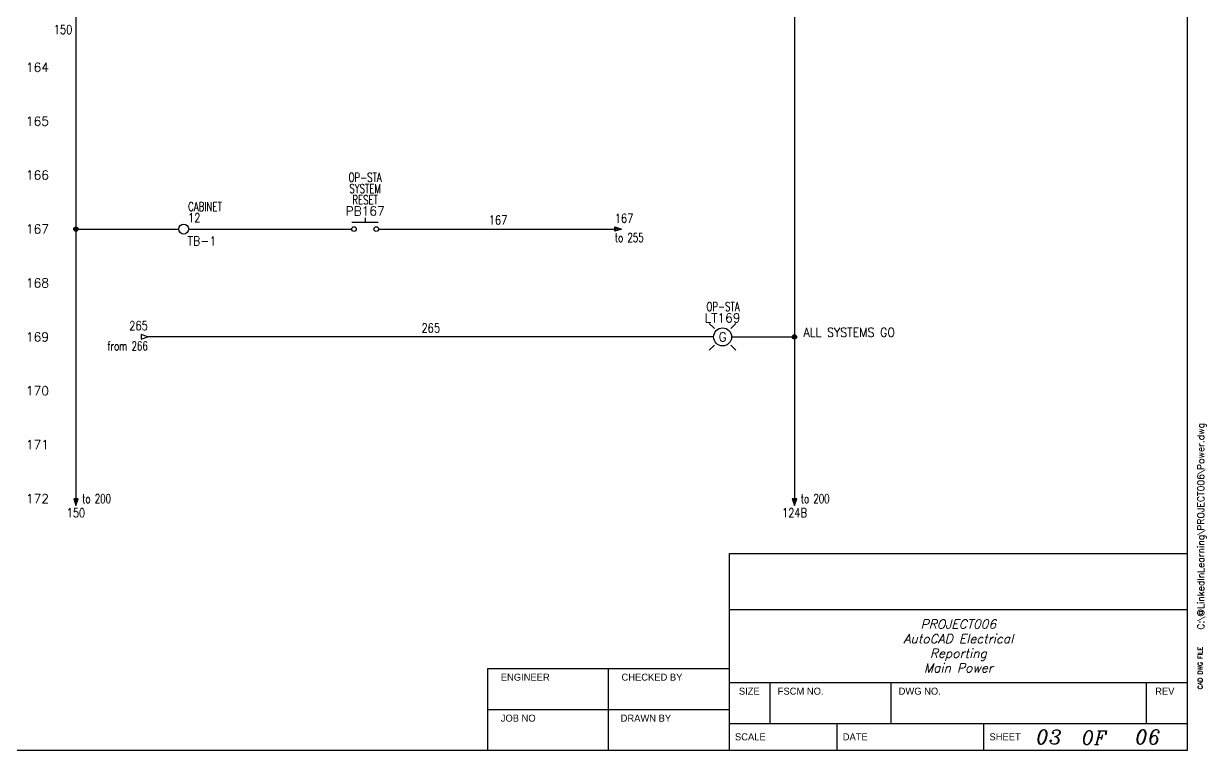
# Model space of a CAD drawing. Header units: inches. Extents: x 0 to 33.7, y 0 to 22.4.
# Drawn here: x 17.27 to 33.73, y 0 to 10.11 of the extents above; entities that cross this region are included whole.
import ezdxf
from ezdxf.enums import TextEntityAlignment as Align

# ---------------------------------------------------------------- set-up
doc = ezdxf.new("R2010")
doc.units = ezdxf.units.IN
doc.header["$MEASUREMENT"] = 0
for name, color, linetype in [('DESC', 1, 'Continuous'), ('LOC', 8, 'Continuous'), ('MISC', 5, 'Continuous'), ('SYMS', 7, 'Continuous'), ('TAGS', 5, 'Continuous'), ('TERMS', 6, 'Continuous'), ('TITLE', 7, 'Continuous'), ('WHT_16AWG', 7, 'Continuous'), ('WIRENO', 3, 'Continuous'), ('WIREREF', 52, 'Continuous'), ('WIREREF_DEST', 3, 'Continuous'), ('XREF', 7, 'Continuous')]:
    doc.layers.add(name, color=color, linetype=linetype)
doc.styles.add('ITALIC', font='ITALIC')
doc.styles.add('SIMPLEX', font='SIMPLEX')
doc.styles.add('WD', font='romans.shx')

# ---------------------------------------------------------------- blocks, each defined once
blk = doc.blocks.new('ACADE D Titleblock')
for p, q in [((33.469, 0), (33.469, 22.427)), ((33.469, 0), (33.469, 22.427)), ((27.094, 2.737), (33.469, 2.737)), ((27.094, 0), (27.094, 2.737)), ((27.094, 1.957), (33.469, 1.957)), ((23.734, 1.14), (27.094, 1.14)), ((23.734, 0), (23.734, 1.14)), ((25.414, 0), (25.414, 1.14)), ((27.094, 0.945), (33.469, 0.945)), ((27.664, 0.375), (27.664, 0.945)), ((29.344, 0.375), (29.344, 0.945)), ((32.899, 0.375), (32.899, 0.945)), ((23.734, 0.57), (27.094, 0.57)), ((27.094, 0.375), (33.469, 0.375)), ((28.594, 0), (28.594, 0.375)), ((30.635, 0), (30.635, 0.375)), ((0, 0), (33.469, 0))]:
    blk.add_line(p, q)
for s, p in [('ENGINEER', (23.913, 0.969)), ('CHECKED BY', (25.593, 0.969)), ('SIZE', (27.226, 0.774)), ('FSCM NO.', (27.767, 0.774)), ('DWG NO.', (29.45, 0.774)), ('REV', (33.02, 0.774)), ('JOB NO', (23.913, 0.399)), ('DRAWN BY', (25.581, 0.399)), ('SCALE', (27.172, 0.139)), ('DATE', (28.672, 0.139)), ('SHEET', (30.714, 0.139))]:
    blk.add_text(s, height=0.0975).set_placement(p)
at = {"layer": 'TITLE', "style": 'SIMPLEX'}
blk.add_text('CAD DWG FILE', height=0.0625, rotation=90, dxfattribs=at).set_placement((33.677, 0.849))
at = {"layer": 'TITLE', "style": 'ITALIC'}
blk.add_text('OF', height=0.1875, dxfattribs=at).set_placement((32.173, 0.176), align=Align.MIDDLE_CENTER)
at = {"layer": 'TITLE', "style": 'SIMPLEX'}
blk.add_attdef('CAD#', (33.701, 1.677), '', height=0.0938, rotation=90, dxfattribs=at)
at = {"layer": 'TITLE', "style": 'ITALIC'}
for tag, height, p in [('TITLE#1', 0.125, (30.281, 1.755)), ('TITLE#2', 0.125, (30.281, 1.552)), ('TITLE#3', 0.125, (30.281, 1.35)), ('TITLE#4', 0.125, (30.281, 1.147)), ('DWG#', 0.2, (31.121, 0.66)), ('SH#', 0.2, (31.541, 0.187)), ('SHTS', 0.2, (32.92, 0.187))]:
    blk.add_attdef(tag, text='', height=height, dxfattribs=at).set_placement(p, align=Align.MIDDLE_CENTER)
at = {"layer": 'TITLE'}
for tag, p, style in [('ENGINEER', (24.406, 0.664), 'ITALIC'), ('CHKDBY', (26.023, 0.664), 'ITALIC'), ('JOB#', (24.632, 0.092), 'ITALIC'), ('DRAWNBY', (26.093, 0.092), 'ITALIC'), ('SCALE', (27.742, 0.139), 'SIMPLEX'), ('DATE', (29.152, 0.139), 'SIMPLEX')]:
    blk.add_attdef(tag, p, '', height=0.0975, dxfattribs=dict(at, style=style))
at = {"layer": 'TITLE', "flags": 9}
blk.add_attdef('WD_TB', (27.182, -0.207), '', height=0.125, dxfattribs=at)
blk = doc.blocks.new('WDDOT')
for radius in [0.03, 0.0187, 0.00929]:
    blk.add_circle((0, 0), radius)
blk = doc.blocks.new('HLT1G')
for p, q in [((-0.115, 0.115), (-0.186, 0.186)), ((0.115, 0.115), (0.186, 0.186)), ((-0.115, -0.115), (-0.186, -0.186)), ((0.115, -0.115), (0.186, -0.186))]:
    blk.add_line(p, q)
blk.add_circle((0, 0), 0.125)
at = {"style": 'WD', "width": 0.7}
for tag, p in [('INST', (0.006, 0.528)), ('LOC', (0.006, 0.359))]:
    blk.add_attdef(tag, text='', height=0.125, dxfattribs=at).set_placement(p, align=Align.CENTER)
at = {"style": 'WD'}
blk.add_attdef('TAG1', text='', height=0.125, dxfattribs=at).set_placement((0, 0.202), align=Align.CENTER)
at = {"style": 'WD', "flags": 9}
blk.add_attdef('FAMILY', text='', height=0.01, dxfattribs=at).set_placement((-0.005, 0.161), align=Align.CENTER)
at = {"style": 'WD'}
blk.add_attdef('COLOR', text='', height=0.125, dxfattribs=at).set_placement((0, 0), align=Align.MIDDLE)
at = {"style": 'WD', "flags": 1}
for tag, p in [('X4TERM01', (-0.125, 0)), ('X1TERM02', (0.125, 0))]:
    blk.add_attdef(tag, p, '', height=0.0125, dxfattribs=at)
at = {"linetype": 'Continuous', "style": 'WD', "flags": 9}
blk.add_attdef('ASSYCODE', text='', height=0.01, dxfattribs=at).set_placement((-0.003, 0.096), align=Align.CENTER)
at = {"linetype": 'Continuous', "style": 'WD', "flags": 1}
for tag, p in [('MFG', (0, 0.121)), ('CAT', (0, 0.14))]:
    blk.add_attdef(tag, text='', height=0.01, dxfattribs=at).set_placement(p, align=Align.MIDDLE)
at = {"style": 'WD'}
for tag, p, width in [('DESC1', (1.125, 0), 0.9), ('WDTAGALT', (1.125, -0.312), 0.7)]:
    blk.add_attdef(tag, p, '', height=0.125, dxfattribs=dict(at, width=width))
at = {"linetype": 'Continuous', "style": 'WD', "flags": 8}
blk.add_attdef('TERM01', text='', height=0.125, dxfattribs=at).set_placement((-0.175, -0.031), align=Align.TOP_RIGHT)
blk.add_attdef('TERM02', text='', height=0.125, dxfattribs=at).set_placement((0.175, -0.031), align=Align.TOP_LEFT)
at = {"style": 'WD', "width": 0.9}
blk.add_attdef('DESC2', text='', height=0.125, dxfattribs=at).set_placement((1.125, -0.031), align=Align.TOP_LEFT)
blk = doc.blocks.new('HPB11')
for p, q in [((-0.185, 0.094), (0.18, 0.094)), ((0, 0.156), (0, 0.094))]:
    blk.add_line(p, q)
for centre in [(-0.155, 0), (0.155, 0)]:
    blk.add_circle(centre, 0.0322)
at = {"style": 'WD', "width": 0.7}
for tag, p in [('INST', (0, 0.826)), ('LOC', (0, 0.656)), ('DESC1', (0, 0.5)), ('DESC2', (0, 0.344)), ('XREF', (0, -0.219))]:
    blk.add_attdef(tag, text='', height=0.125, dxfattribs=at).set_placement(p, align=Align.CENTER)
at = {"style": 'WD'}
blk.add_attdef('TAG1', text='', height=0.125, dxfattribs=at).set_placement((0, 0.188), align=Align.CENTER)
for tag, p in [('X2LINK', (0, 0.219)), ('X8LINK', (0, 0))]:
    blk.add_attdef(tag, p, '', height=0.01, dxfattribs=at)
for tag, p, height, flags in [('X4TERM01', (-0.188, 0), 0.0125, 1), ('X1TERM02', (0.188, 0), 0.0125, 1), ('FAMILY', (0.205, 0.152), 0.01, 9), ('CONTACT', (0.205, 0.136), 0.01, 1)]:
    blk.add_attdef(tag, p, '', height=height, dxfattribs=dict(at, flags=flags))
at = {"linetype": 'Continuous', "style": 'WD', "flags": 9}
for tag, p in [('ASSYCODE', (0.23, 0.071)), ('MFG', (0.228, 0.089)), ('CAT', (0.23, 0.108))]:
    blk.add_attdef(tag, text='', height=0.01, dxfattribs=at).set_placement(p, align=Align.CENTER)
at = {"linetype": 'Continuous', "style": 'WD', "flags": 8}
blk.add_attdef('TERM01', text='', height=0.125, dxfattribs=at).set_placement((-0.25, -0.031), align=Align.TOP_RIGHT)
blk.add_attdef('TERM02', text='', height=0.125, dxfattribs=at).set_placement((0.25, -0.031), align=Align.TOP_LEFT)
blk = doc.blocks.new('HA1S4')
for points in [[(0, 0), (-0.031, 0), (0, -0.094), (0.031, 0), (0, 0)], [(0.016, -0.011), (-0.016, -0.011), (0, -0.058), (0.016, -0.011)]]:
    blk.add_lwpolyline(points)
at = {"style": 'WD', "width": 0.7}
for tag, p in [('DESC1', (0.088, 0.113)), ('XREF', (0.088, -0.062))]:
    blk.add_attdef(tag, p, '', height=0.125, dxfattribs=at)
at = {"style": 'WD', "flags": 1}
for tag, p in [('X2TERM01', (0, 0)), ('SIGCODE', (0.035, -0.083))]:
    blk.add_attdef(tag, p, '', height=0.01, dxfattribs=at)
at = {"style": 'WD', "width": 0.8, "flags": 8}
blk.add_attdef('WIRENO', text='', height=0.125, dxfattribs=at).set_placement((0, -0.259), align=Align.CENTER)
blk = doc.blocks.new('HA1S1')
for points in [[(0, 0), (0, 0.031), (0.094, 0), (0, -0.031), (0, 0)], [(0.011, 0.016), (0.011, -0.016), (0.058, 0), (0.011, 0.016)]]:
    blk.add_lwpolyline(points)
at = {"style": 'WD', "width": 0.8, "flags": 8}
blk.add_attdef('WIRENO', (0, 0.087), '', height=0.125, dxfattribs=at)
at = {"style": 'WD', "flags": 1}
for tag, p in [('SIGCODE', (-0.02, 0.047)), ('X4TERM01', (0, 0))]:
    blk.add_attdef(tag, p, '', height=0.01, dxfattribs=at)
at = {"style": 'WD', "width": 0.7}
for tag, p in [('XREF', (0, -0.181)), ('DESC1', (0, -0.356))]:
    blk.add_attdef(tag, p, '', height=0.125, dxfattribs=at)
blk = doc.blocks.new('HA1D3')
blk.add_lwpolyline([(-0.094, 0), (-0.094, -0.031), (0, 0), (-0.094, 0.031), (-0.094, 0)])
at = {"style": 'WD', "width": 0.8, "flags": 8}
blk.add_attdef('WIRENO', text='', height=0.125, dxfattribs=at).set_placement((0, 0.094), align=Align.RIGHT)
at = {"style": 'WD', "flags": 1}
blk.add_attdef('SIGCODE', text='', height=0.01, dxfattribs=at).set_placement((-0.02, 0.047), align=Align.RIGHT)
blk.add_attdef('X1TERM01', (0, 0), '', height=0.01, dxfattribs=at)
at = {"style": 'WD', "width": 0.7}
for tag, p in [('XREF', (0, -0.188)), ('DESC1', (0, -0.375))]:
    blk.add_attdef(tag, text='', height=0.125, dxfattribs=at).set_placement(p, align=Align.RIGHT)
blk = doc.blocks.new('WD_WNV')
at = {"linetype": 'Continuous', "style": 'WD', "width": 0.8}
blk.add_attdef('WIRENO', text='', height=0.125, dxfattribs=at).set_placement((-0.05, 0), align=Align.MIDDLE_RIGHT)
at = {"style": 'WD', "flags": 1}
for tag, p in [('W01USER', (-0.062, 0.094)), ('W02USER', (-0.062, 0.086)), ('W03USER', (-0.062, 0.078)), ('W04USER', (-0.062, 0.07)), ('W05USER', (-0.062, 0.062)), ('W06USER', (-0.062, 0.055)), ('W07USER', (-0.062, 0.047)), ('W08USER', (-0.062, 0.039)), ('W09USER', (-0.062, 0.031)), ('W10USER', (-0.062, 0.023))]:
    blk.add_attdef(tag, text='', height=0.005, dxfattribs=at).set_placement(p, align=Align.CENTER)
blk = doc.blocks.new('WD_WNH')
at = {"linetype": 'Continuous', "style": 'WD', "width": 0.8}
blk.add_attdef('WIRENO', text='', height=0.125, dxfattribs=at).set_placement((0, 0.062), align=Align.CENTER)
at = {"style": 'WD', "flags": 1}
for tag, p in [('W01USER', (0, 0.078)), ('W02USER', (0, 0.07)), ('W03USER', (0, 0.062)), ('W04USER', (0, 0.055)), ('W05USER', (0, 0.047)), ('W06USER', (0, 0.039)), ('W07USER', (0, 0.031)), ('W08USER', (0, 0.023)), ('W09USER', (0, 0.016)), ('W10USER', (0, 0.008))]:
    blk.add_attdef(tag, text='', height=0.005, dxfattribs=at).set_placement(p, align=Align.CENTER)
blk = doc.blocks.new('HT0002')
blk.add_circle((0, 0), 0.0699)
at = {"style": 'WD'}
for tag, p, width in [('INST', (0.062, 0.42), 0.7), ('LOC', (0.062, 0.25), 0.7), ('DESC1', (0.053, -0.385), 0.8)]:
    blk.add_attdef(tag, p, '', height=0.125, dxfattribs=dict(at, width=width))
at = {"linetype": 'Continuous', "style": 'WD'}
for tag, p, height, width, flags in [('TERM01', (0.062, 0.094), 0.125, 0.8, 8), ('TAGSTRIP', (0.053, -0.229), 0.125, 0.9, 8), ('CAT', (0.213, -0.406), 0.109, 0.8, 1), ('DESC2', (0.053, -0.541), 0.125, 0.8, 8), ('DESC3', (0.053, -0.698), 0.125, 0.8, 8)]:
    blk.add_attdef(tag, p, '', height=height, dxfattribs=dict(at, width=width, flags=flags))
at = {"style": 'WD', "flags": 1}
for tag, p, height in [('X4TERM01', (-0.07, 0), 0.0125), ('X4TERMDESC01', (-0.055, -0.023), 0.025), ('X2TERMDESC01', (-0.006, 0.029), 0.025), ('STRIPSEQ', (0, 0), 0.00125), ('X2TERM01', (0, 0.07), 0.0125), ('X2PIN01', (0.033, 0.084), 0.0125), ('X1TERMDESC01', (0.039, 0.007), 0.025), ('X1TERM01', (0.07, 0), 0.0125), ('X1PIN01', (0.087, 0.016), 0.0125), ('X4PIN01', (-0.114, -0.038), 0.0125), ('LINKTERM', (0, -0.002), 0.00125), ('X8TERM01', (0, -0.07), 0.0125), ('X8TERMDESC01', (0, -0.054), 0.025), ('X8PIN01', (0.026, -0.096), 0.0125)]:
    blk.add_attdef(tag, p, '', height=height, dxfattribs=at)
at = {"linetype": 'Continuous', "style": 'WD', "width": 0.8, "flags": 1}
blk.add_attdef('MFG', text='', height=0.109, dxfattribs=at).set_placement((0.088, -0.406), align=Align.RIGHT)
at = {"style": 'WD', "width": 0.7, "flags": 1}
blk.add_attdef('ASSYCODE', (0.062, -0.281), '', height=0.01, dxfattribs=at)

msp = doc.modelspace()

# ---------------------------------------------------------------- linework, layer by layer
at = {"layer": 'WHT_16AWG'}
for p, q in [((28, 20.375), (28, 3.5)), ((18, 19.812), (18, 3.5)), ((18, 7.25), (19.43, 7.25)), ((19.57, 7.25), (21.837, 7.25)), ((22.212, 7.25), (22.25, 7.25)), ((22.25, 7.25), (25.5, 7.25)), ((26.875, 5.75), (19, 5.75)), ((27.125, 5.75), (28, 5.75))]:
    msp.add_line(p, q, dxfattribs=at)

# ---------------------------------------------------------------- block references
ref = msp.add_blockref('ACADE D Titleblock', (0, 0))
ref.add_attrib('SHTS', '06', dxfattribs={"layer": 'MISC', "color": 1, "height": 0.2, "style": 'ITALIC'}).set_placement((32.92, 0.187), align=Align.MIDDLE_CENTER)
ref.add_attrib('TITLE#4', 'Main Power', dxfattribs={"layer": 'MISC', "color": 1, "height": 0.125, "style": 'ITALIC'}).set_placement((30.281, 1.147), align=Align.MIDDLE_CENTER)
ref.add_attrib('TITLE#3', 'Reporting', dxfattribs={"layer": 'MISC', "color": 1, "height": 0.125, "style": 'ITALIC'}).set_placement((30.281, 1.35), align=Align.MIDDLE_CENTER)
ref.add_attrib('TITLE#2', 'AutoCAD Electrical', dxfattribs={"layer": 'MISC', "color": 1, "height": 0.125, "style": 'ITALIC'}).set_placement((30.281, 1.552), align=Align.MIDDLE_CENTER)
ref.add_attrib('SH#', '03', dxfattribs={"layer": 'MISC', "color": 1, "height": 0.2, "style": 'ITALIC'}).set_placement((31.541, 0.187), align=Align.MIDDLE_CENTER)
ref.add_attrib('CAD#', 'C:\\@LinkedInLearning\\PROJECT006\\Power.dwg', (33.701, 1.677), dxfattribs={"layer": 'MISC', "color": 1, "height": 0.09375, "rotation": 90, "style": 'SIMPLEX'})
ref.add_attrib('TITLE#1', 'PROJECT006', dxfattribs={"layer": 'MISC', "color": 1, "height": 0.125, "style": 'ITALIC'}).set_placement((30.281, 1.755), align=Align.MIDDLE_CENTER)
at = {"layer": 'SYMS'}
ref = msp.add_blockref('HPB11', (22.025, 7.25), dxfattribs=at)
ref.add_attrib('LOC', 'OP-STA', dxfattribs={"layer": 'LOC', "height": 0.125, "style": 'WD', "width": 0.7}).set_placement((22.025, 7.906), align=Align.CENTER)
ref.add_attrib('DESC2', 'RESET', dxfattribs={"layer": 'DESC', "height": 0.125, "style": 'WD', "width": 0.7}).set_placement((22.025, 7.594), align=Align.CENTER)
ref.add_attrib('DESC1', 'SYSTEM', dxfattribs={"layer": 'DESC', "height": 0.125, "style": 'WD', "width": 0.7}).set_placement((22.025, 7.75), align=Align.CENTER)
ref.add_attrib('TAG1', 'PB167', dxfattribs={"layer": 'TAGS', "height": 0.125, "style": 'WD'}).set_placement((22.025, 7.438), align=Align.CENTER)
ref = msp.add_blockref('HT0002', (19.5, 7.25), dxfattribs=at)
ref.add_attrib('TERM01', '12', (19.562, 7.344), dxfattribs={"layer": 'TERMS', "linetype": 'Continuous', "height": 0.125, "style": 'WD', "width": 0.8, "flags": 8})
ref.add_attrib('LOC', 'CABINET', (19.562, 7.5), dxfattribs={"layer": 'LOC', "height": 0.125, "style": 'WD', "width": 0.7})
ref.add_attrib('TAGSTRIP', 'TB-1', (19.553, 7.021), dxfattribs={"layer": 'TAGS', "linetype": 'Continuous', "height": 0.125, "style": 'WD', "width": 0.9, "flags": 8})
ref = msp.add_blockref('HA1S1', (25.5, 7.25), dxfattribs=at)
ref.add_attrib('WIRENO', '167', (25.5, 7.338), dxfattribs={"layer": 'WIREREF', "height": 0.125, "style": 'WD', "width": 0.8, "flags": 8})
ref.add_attrib('XREF', 'to 255', (25.5, 7.069), dxfattribs={"layer": 'XREF', "height": 0.125, "style": 'WD', "width": 0.7})
for p in [(18, 7.25), (28, 5.75)]:
    msp.add_blockref('WDDOT', p, dxfattribs=at)
ref = msp.add_blockref('HLT1G', (27, 5.75), dxfattribs=at)
ref.add_attrib('LOC', 'OP-STA', dxfattribs={"layer": 'LOC', "height": 0.125, "style": 'WD', "width": 0.7}).set_placement((27.006, 6.109), align=Align.CENTER)
ref.add_attrib('DESC1', 'ALL SYSTEMS GO', (28.125, 5.75), dxfattribs={"layer": 'DESC', "height": 0.125, "style": 'WD', "width": 0.9})
ref.add_attrib('TAG1', 'LT169', dxfattribs={"layer": 'TAGS', "height": 0.125, "style": 'WD'}).set_placement((27, 5.952), align=Align.CENTER)
ref.add_attrib('COLOR', 'G', dxfattribs={"layer": 'MISC', "height": 0.125, "style": 'WD'}).set_placement((27, 5.75), align=Align.MIDDLE)
ref = msp.add_blockref('HA1D3', (19, 5.75), dxfattribs=at)
ref.add_attrib('WIRENO', '265', dxfattribs={"layer": 'WIREREF_DEST', "height": 0.125, "style": 'WD', "width": 0.8, "flags": 8}).set_placement((19, 5.844), align=Align.RIGHT)
ref.add_attrib('XREF', 'from 266', dxfattribs={"layer": 'XREF', "height": 0.125, "style": 'WD', "width": 0.7}).set_placement((19, 5.562), align=Align.RIGHT)
ref = msp.add_blockref('HA1S4', (18, 3.5), dxfattribs=at)
ref.add_attrib('WIRENO', '150', dxfattribs={"layer": 'WIREREF', "height": 0.125, "style": 'WD', "width": 0.8, "flags": 8}).set_placement((18, 3.241), align=Align.CENTER)
ref.add_attrib('XREF', 'to 200', (18.087, 3.438), dxfattribs={"layer": 'XREF', "height": 0.125, "style": 'WD', "width": 0.7})
ref = msp.add_blockref('HA1S4', (28, 3.5), dxfattribs=at)
ref.add_attrib('WIRENO', '124B', dxfattribs={"layer": 'WIREREF', "height": 0.125, "style": 'WD', "width": 0.8, "flags": 8}).set_placement((28, 3.241), align=Align.CENTER)
ref.add_attrib('XREF', 'to 200', (28.087, 3.438), dxfattribs={"layer": 'XREF', "height": 0.125, "style": 'WD', "width": 0.7})
at = {"layer": 'WIRENO'}
ref = msp.add_blockref('WD_WNV', (18, 10.025), dxfattribs=at)
ref.add_attrib('WIRENO', '150', dxfattribs={"linetype": 'Continuous', "height": 0.125, "style": 'WD', "width": 0.8}).set_placement((17.95, 10.025), align=Align.MIDDLE_RIGHT)
ref = msp.add_blockref('WD_WNH', (23.875, 7.25), dxfattribs=at)
ref.add_attrib('WIRENO', '167', dxfattribs={"linetype": 'Continuous', "height": 0.125, "style": 'WD', "width": 0.8}).set_placement((23.875, 7.312), align=Align.CENTER)
ref = msp.add_blockref('WD_WNH', (22.938, 5.75), dxfattribs=at)
ref.add_attrib('WIRENO', '265', dxfattribs={"linetype": 'Continuous', "height": 0.125, "style": 'WD', "width": 0.8}).set_placement((22.938, 5.812), align=Align.CENTER)

# ---------------------------------------------------------------- texts
at = {"style": 'WD'}
for s, p in [('164', (17.625, 9.5)), ('165', (17.625, 8.75)), ('166', (17.625, 8)), ('167', (17.625, 7.25)), ('168', (17.625, 6.5)), ('169', (17.625, 5.75)), ('170', (17.625, 5)), ('171', (17.625, 4.25)), ('172', (17.625, 3.5))]:
    msp.add_text(s, height=0.125, dxfattribs=at).set_placement(p, align=Align.MIDDLE_RIGHT)

doc.saveas('drawing.dxf')
